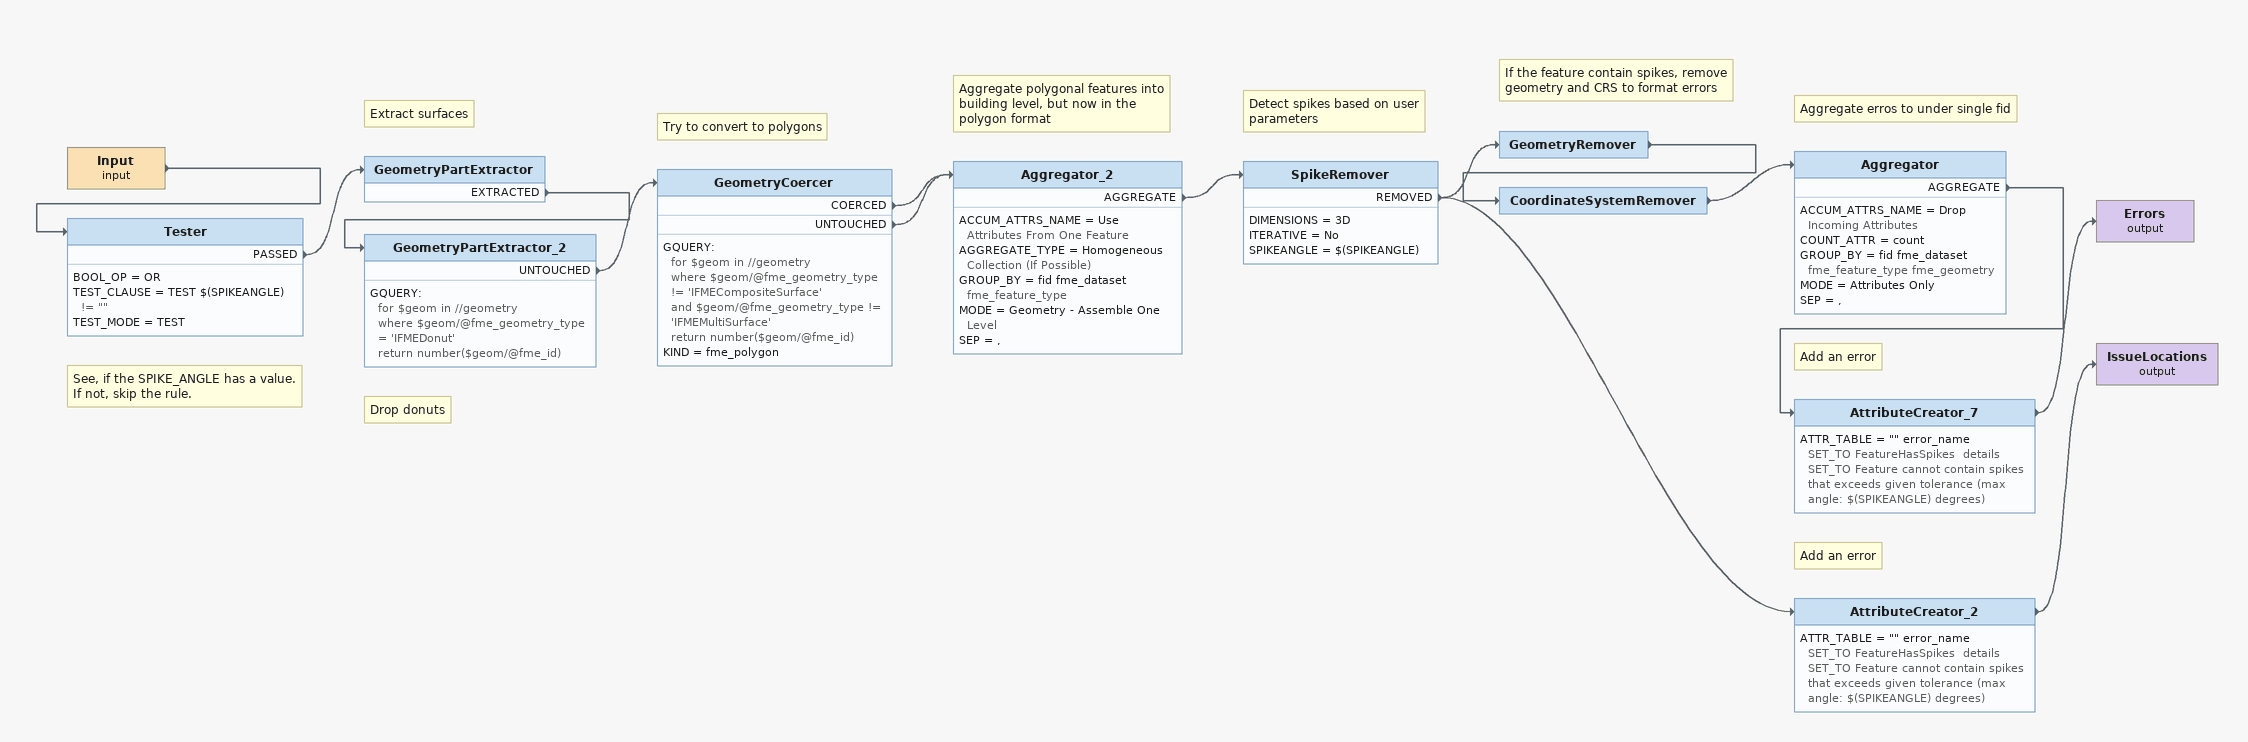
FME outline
Input (input)
    -> Tester
Note: See, if the SPIKE_ANGLE has a value. If not, skip the rule.
Tester
    BOOL_OP = OR
    TEST_CLAUSE = TEST $(SPIKEANGLE) != ""
    TEST_MODE = TEST
    PASSED -> GeometryPartExtractor
Note: Extract surfaces
GeometryPartExtractor
    EXTRACTED -> GeometryPartExtractor_2
Note: Drop donuts
GeometryPartExtractor_2
    GQUERY:
      for $geom in //geometry
      where $geom/@fme_geometry_type = 'IFMEDonut'
      return number($geom/@fme_id)
    UNTOUCHED -> GeometryCoercer
Note: Try to convert to polygons
GeometryCoercer
    GQUERY:
      for $geom in //geometry
      where $geom/@fme_geometry_type != 'IFMECompositeSurface'
      and $geom/@fme_geometry_type != 'IFMEMultiSurface'
      return number($geom/@fme_id)
    KIND = fme_polygon
    COERCED -> Aggregator_2
    UNTOUCHED -> Aggregator_2
Note: Aggregate polygonal features into building level, but now in the polygon format
Aggregator_2
    ACCUM_ATTRS_NAME = Use Attributes From One Feature
    AGGREGATE_TYPE = Homogeneous Collection (If Possible)
    GROUP_BY = fid fme_dataset fme_feature_type
    MODE = Geometry - Assemble One Level
    SEP = ,
    AGGREGATE -> SpikeRemover
Note: Detect spikes based on user parameters
SpikeRemover
    DIMENSIONS = 3D
    ITERATIVE = No
    SPIKEANGLE = $(SPIKEANGLE)
    REMOVED -> AttributeCreator_2
    REMOVED -> GeometryRemover
Note: If the feature contain spikes, remove geometry and CRS to format errors
GeometryRemover
    -> CoordinateSystemRemover
CoordinateSystemRemover
    -> Aggregator
Note: Aggregate erros to under single fid
Aggregator
    ACCUM_ATTRS_NAME = Drop Incoming Attributes
    COUNT_ATTR = count
    GROUP_BY = fid fme_dataset fme_feature_type fme_geometry
    MODE = Attributes Only
    SEP = ,
    AGGREGATE -> AttributeCreator_7
Note: Add an error
AttributeCreator_7
    ATTR_TABLE = "" error_name SET_TO FeatureHasSpikes  details SET_TO Feature cannot contain spikes that exceeds given tolerance (max angle: $(SPIKEANGLE) degrees)
    -> Errors (output)
Errors (output)
Note: Add an error
AttributeCreator_2
    ATTR_TABLE = "" error_name SET_TO FeatureHasSpikes  details SET_TO Feature cannot contain spikes that exceeds given tolerance (max angle: $(SPIKEANGLE) degrees)
    -> IssueLocations (output)
IssueLocations (output)
